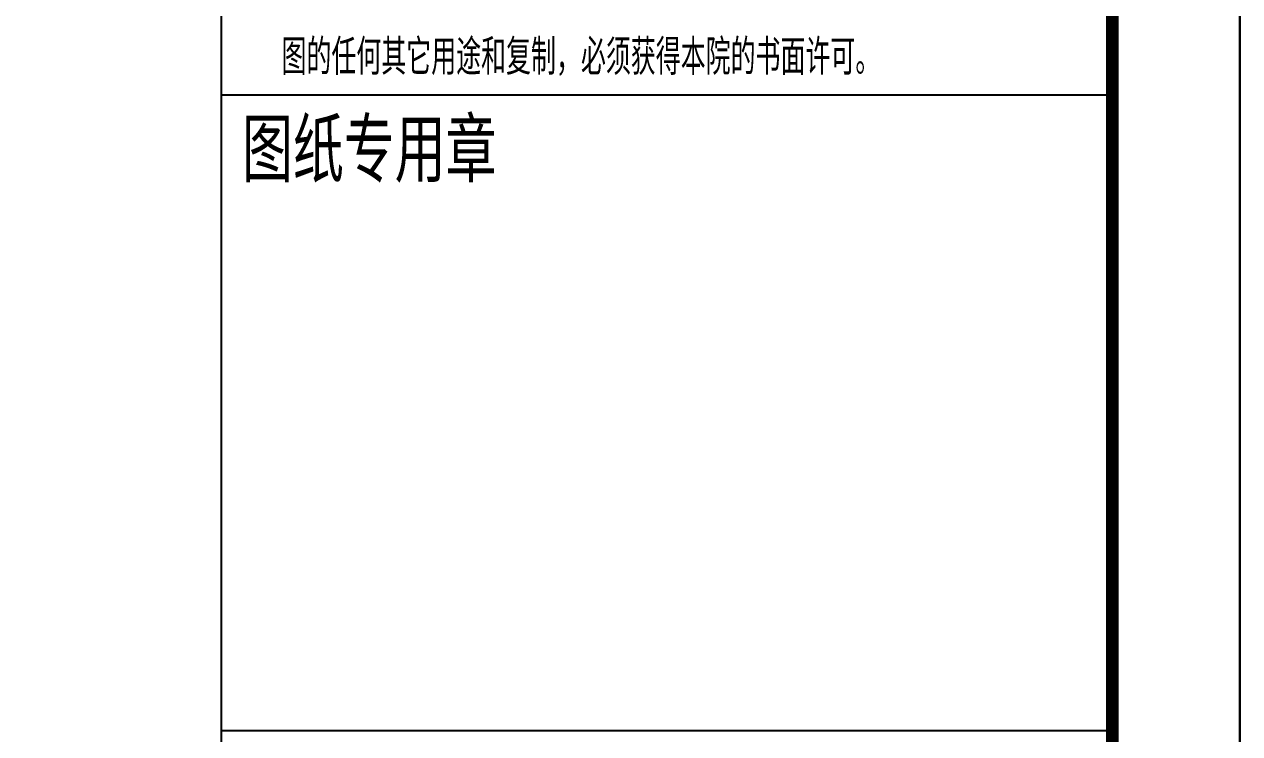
# Model space of a CAD drawing. Header units: millimetres. Extents: x -981077 to -572908, y -546666 to -409449.
# Drawn here: x -725169 to -715621, y -425574 to -419996 of the extents above; entities that cross this region are included whole.
import ezdxf
from ezdxf.enums import TextEntityAlignment as Align

# ---------------------------------------------------------------- set-up
doc = ezdxf.new("R2010")
doc.units = ezdxf.units.MM
doc.header["$LTSCALE"] = 1000
doc.layers.add('图框', color=7, linetype='Continuous')
doc.styles.add('HZTXT2', font='txt.shx', dxfattribs={"width": 0.8, "bigfont": 'hztxt.shx'})

# ---------------------------------------------------------------- blocks, each defined once
blk = doc.blocks.new('A$C00BC0004')
at = {"layer": '图框', "style": 'HZTXT2', "width": 0.7}
blk.add_text('图的任何其它用途和复制，必须获得本院的书面许可。', height=280, dxfattribs=at).set_placement((-6527.3, -5311.9))

msp = doc.modelspace()

# ---------------------------------------------------------------- linework, layer by layer
at = {"layer": '图框'}
for p, q in [((-723620.886, -472481.824), (-723620.886, -415081.824)), ((-723620.886, -420550.034), (-716620.886, -420550.034)), ((-723620.886, -425550.034), (-716620.886, -425550.034))]:
    msp.add_line(p, q, dxfattribs=at)
for points in [[(-799720.886, -473481.824), (-799720.886, -414081.824), (-715620.886, -414081.824), (-715620.886, -473481.824)], [(-799720.886, -473481.824), (-715620.886, -473481.824), (-715620.886, -414081.824), (-799720.886, -414081.824)]]:
    msp.add_lwpolyline(points, close=True, dxfattribs=at)
at = {"layer": '图框', "const_width": 100}
msp.add_lwpolyline([(-797220.886, -472481.824), (-716620.886, -472481.824), (-716620.886, -415081.824), (-797220.886, -415081.824)], close=True, dxfattribs=at)

# ---------------------------------------------------------------- block references
at = {"layer": '图框'}
msp.add_blockref('A$C00BC0004', (-716620.886, -415081.824), dxfattribs=at)

# ---------------------------------------------------------------- texts
at = {"layer": '图框', "style": 'HZTXT2', "width": 0.8}
msp.add_text('图纸专用章', height=500, dxfattribs=at).set_placement((-722458.954, -420961.187), align=Align.MIDDLE)

doc.saveas('drawing.dxf')
